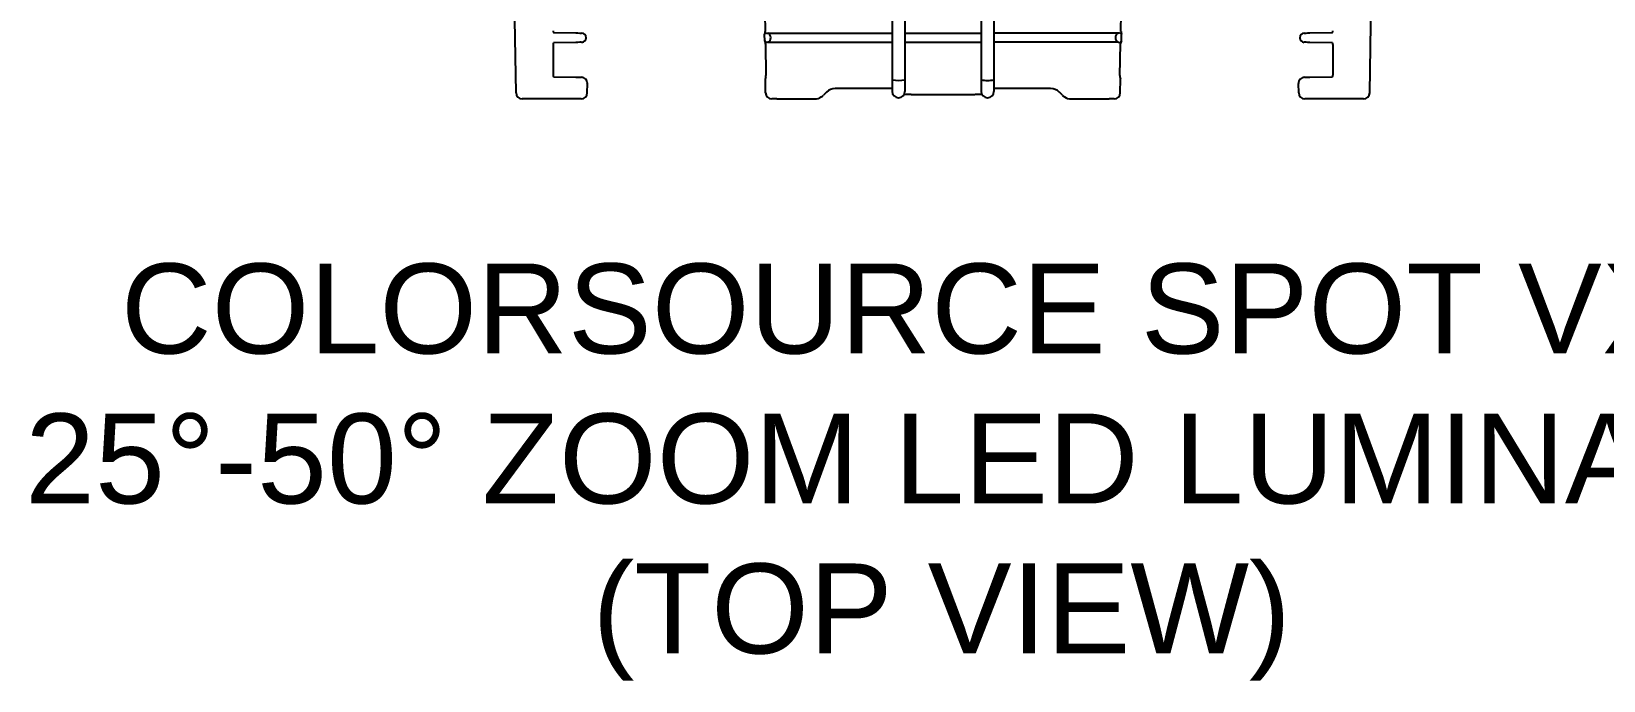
# Model space of a CAD drawing. Extents: x 5 to 346, y -5 to 215.
# Drawn here: x 263.49 to 278.77, y 99.5 to 105.81 of the extents above; entities that cross this region are included whole.
import ezdxf

# ---------------------------------------------------------------- set-up
doc = ezdxf.new("R2010")
doc.units = 0
doc.header["$LTSCALE"] = 0.5
doc.header["$MEASUREMENT"] = 0
doc.layers.add('OBJECT', color=7, linetype='CONTINUOUS')
doc.layers.add('RISER', color=7, linetype='CONTINUOUS')
doc.styles.add('ARIAL', font='arial.ttf')

# ---------------------------------------------------------------- blocks, each defined once
blk = doc.blocks.new('ColorSource spot VXT-z2550 (top)')
at = {"layer": 'RISER'}
for p, q in [((-0.481, -15.495), (-0.481, -16.502)), ((-0.356, -16.502), (-0.356, -15.495)), ((0.384, -15.495), (0.384, -16.502)), ((0.509, -16.502), (0.509, -15.495)), ((-4.137, -16.629), (-4.153, -15.743)), ((-1.719, -15.858), (-1.716, -16.032)), ((1.741, -16.032), (1.744, -15.858)), ((4.162, -16.629), (4.177, -15.743)), ((-3.778, -16.027), (-3.778, -16.038)), ((-3.778, -16.038), (-3.773, -16.043)), ((-3.773, -16.043), (-3.555, -16.047)), ((3.58, -16.047), (3.798, -16.043)), ((3.798, -16.043), (3.802, -16.038)), ((3.802, -16.038), (3.802, -16.027)), ((-3.773, -16.143), (-3.778, -16.148)), ((-3.778, -16.148), (-3.778, -16.159)), ((-3.778, -16.159), (-3.778, -16.457)), ((-3.555, -16.139), (-3.773, -16.143)), ((-1.722, -16.062), (-1.722, -16.06)), ((-1.72, -16.124), (-1.722, -16.062)), ((-1.72, -16.126), (-1.72, -16.124)), ((-1.714, -16.154), (-1.708, -16.462)), ((-1.691, -16.048), (-0.481, -16.048)), ((-1.689, -16.138), (-0.481, -16.138)), ((-0.356, -16.048), (0.384, -16.048)), ((-0.356, -16.138), (0.384, -16.138)), ((1.718, -16.048), (0.509, -16.048)), ((1.717, -16.138), (0.509, -16.138)), ((1.733, -16.462), (1.739, -16.154)), ((1.748, -16.124), (1.749, -16.062)), ((1.748, -16.126), (1.748, -16.124)), ((1.749, -16.062), (1.749, -16.06)), ((3.798, -16.143), (3.58, -16.139)), ((3.802, -16.148), (3.798, -16.143)), ((3.802, -16.159), (3.802, -16.148)), ((3.802, -16.159), (3.802, -16.457)), ((-3.778, -16.457), (-3.778, -16.468)), ((-3.778, -16.468), (-3.773, -16.473)), ((-3.773, -16.473), (-3.555, -16.477)), ((-1.714, -16.492), (-1.714, -16.49)), ((-1.712, -16.629), (-1.714, -16.492)), ((-0.481, -16.502), (-0.481, -16.615)), ((-0.356, -16.615), (-0.356, -16.502)), ((0.384, -16.502), (0.384, -16.615)), ((0.509, -16.615), (0.509, -16.502)), ((1.736, -16.629), (1.739, -16.492)), ((1.739, -16.49), (1.739, -16.492)), ((3.58, -16.477), (3.798, -16.473)), ((3.798, -16.473), (3.802, -16.468)), ((3.802, -16.468), (3.802, -16.457)), ((-4.137, -16.629), (-4.137, -16.633)), ((-3.446, -16.629), (-3.444, -16.539)), ((-1.119, -16.623), (-1.149, -16.653)), ((-0.481, -16.588), (-1.034, -16.588)), ((-0.296, -16.646), (0.324, -16.646)), ((1.059, -16.588), (0.509, -16.588)), ((1.174, -16.653), (1.144, -16.623)), ((3.471, -16.629), (3.469, -16.539)), ((4.162, -16.633), (4.162, -16.629)), ((-4.059, -16.688), (-4.077, -16.688)), ((-3.773, -16.688), (-4.059, -16.688)), ((-3.628, -16.688), (-3.773, -16.688)), ((-3.556, -16.688), (-3.628, -16.688)), ((-3.506, -16.688), (-3.556, -16.688)), ((-1.602, -16.688), (-1.652, -16.688)), ((-1.602, -16.688), (-1.234, -16.688)), ((1.259, -16.688), (1.627, -16.688)), ((1.676, -16.688), (1.627, -16.688)), ((3.58, -16.688), (3.531, -16.688)), ((3.653, -16.688), (3.58, -16.688)), ((3.798, -16.688), (3.653, -16.688)), ((4.084, -16.688), (3.798, -16.688)), ((4.102, -16.688), (4.084, -16.688))]:
    blk.add_line(p, q, dxfattribs=at)
at = {"layer": 'RISER', "flags": 128}
for points in [[(-3.555, -16.047), (-3.536, -16.047), (-3.517, -16.048), (-3.5, -16.048)], [(3.525, -16.048), (3.542, -16.048), (3.561, -16.047), (3.58, -16.047)], [(-3.5, -16.138), (-3.517, -16.138), (-3.536, -16.139), (-3.555, -16.139)], [(3.58, -16.139), (3.561, -16.139), (3.542, -16.138), (3.525, -16.138)], [(-3.555, -16.477), (-3.537, -16.477), (-3.52, -16.478), (-3.503, -16.478)], [(3.528, -16.478), (3.544, -16.478), (3.562, -16.477), (3.58, -16.477)]]:
    blk.add_lwpolyline(points, dxfattribs=at)
at = {"layer": 'RISER'}
for centre, radius, start, end in [((-1.707, -16.062), 0.015, 90.0056, 180.9886), ((-1.799, -16.039), 0.0836, 355.05, 4.9255), ((1.734, -16.062), 0.015, 359.0114, 89.9944), ((1.827, -16.039), 0.0836, 175.0745, 184.95), ((-3.501, -16.093), 0.0452, 270.9995, 89.0005), ((-1.705, -16.124), 0.015, 181.0026, 270.0024), ((-1.785, -16.15), 0.0715, 356.2425, 7.7881), ((-1.711, -16.093), 0.05, 296.212, 65.3667), ((1.739, -16.093), 0.05, 114.6333, 243.788), ((1.733, -16.124), 0.015, 269.9976, 358.9974), ((1.822, -16.15), 0.0836, 173.0487, 182.9219), ((3.526, -16.093), 0.0452, 90.9995, 269.0005), ((-3.504, -16.538), 0.06, 358.9987, 89.0009), ((-1.792, -16.469), 0.0836, 355.0546, 4.9185), ((-0.419, -16.18), 0.328, 259.0297, 280.9703), ((0.446, -16.233), 0.276, 256.9165, 283.0835), ((1.804, -16.469), 0.0715, 174.2422, 185.7859), ((3.529, -16.538), 0.06, 91, 181.0007), ((-4.077, -16.628), 0.06, 181, 270), ((-3.506, -16.628), 0.06, 270, 359), ((-1.652, -16.628), 0.06, 181, 270), ((-1.234, -16.568), 0.12, 302.0296, 315), ((-1.034, -16.708), 0.12, 90, 135), ((-0.419, -16.615), 0.0625, 180, 0), ((-0.299, -17.847), 1.201, 89.8531, 93.2319), ((0.33, -17.698), 1.052, 86.4655, 90.3221), ((0.446, -16.615), 0.0625, 180, 0), ((1.059, -16.708), 0.12, 45, 90), ((1.259, -16.568), 0.12, 225, 237.9704), ((1.676, -16.628), 0.06, 270, 359), ((3.531, -16.628), 0.06, 181, 270), ((4.102, -16.628), 0.06, 270, 359), ((-1.234, -16.568), 0.12, 269.9426, 302.0856), ((1.258, -16.568), 0.12, 237.9135, 270.0583)]:
    blk.add_arc(centre, radius, start, end, dxfattribs=at)
for centre, major_axis, ratio, start_param, end_param in [((-1.707, -16.055), (0.0112, 0.0137), 0.717761, 1.529757, 2.438481), ((-1.602, -16.047), (0.104, 0), 0.017455, 3.141897, 3.700741), ((-1.705, -16.131), (-0.0117, 0.0133), 0.717763, 0.703088, 1.612002), ((-1.602, -16.139), (0.103, 0), 0.017455, 2.576577, 3.141897), ((-1.699, -16.485), (0.0112, 0.0137), 0.717761, 1.528887, 2.438481), ((1.724, -16.485), (-0.0112, 0.0137), 0.717761, 3.844704, 4.754298)]:
    blk.add_ellipse(centre, major_axis=major_axis, ratio=ratio, start_param=start_param, end_param=end_param, dxfattribs=at)
at = {"layer": 'RISER', "extrusion": (0, 0, -1)}
for centre, major_axis, ratio, start_param, end_param in [((1.629, -16.047), (-0.104, 0), 0.017455, 3.141897, 3.700741), ((1.734, -16.055), (-0.0112, 0.0137), 0.717761, 1.529757, 2.438481), ((1.629, -16.139), (-0.103, 0), 0.017455, 2.576577, 3.141897), ((1.733, -16.131), (0.0117, 0.0133), 0.717763, 0.703088, 1.612002)]:
    blk.add_ellipse(centre, major_axis=major_axis, ratio=ratio, start_param=start_param, end_param=end_param, dxfattribs=at)
at = {"layer": 'RISER', "color": 1, "insert": (0, -18.289), "char_height": 0.875, "width": 20.15864, "attachment_point": 2, "style": 'ARIAL'}
blk.add_mtext('COLORSOURCE SPOT VXT\\P25%%D-50%%D ZOOM LED LUMINAIRE\\P(TOP VIEW)', dxfattribs=at)

msp = doc.modelspace()

# ---------------------------------------------------------------- block references
at = {"layer": 'OBJECT'}
msp.add_blockref('ColorSource spot VXT-z2550 (top)', (272.338, 121.842), dxfattribs=at)

doc.saveas('drawing.dxf')
